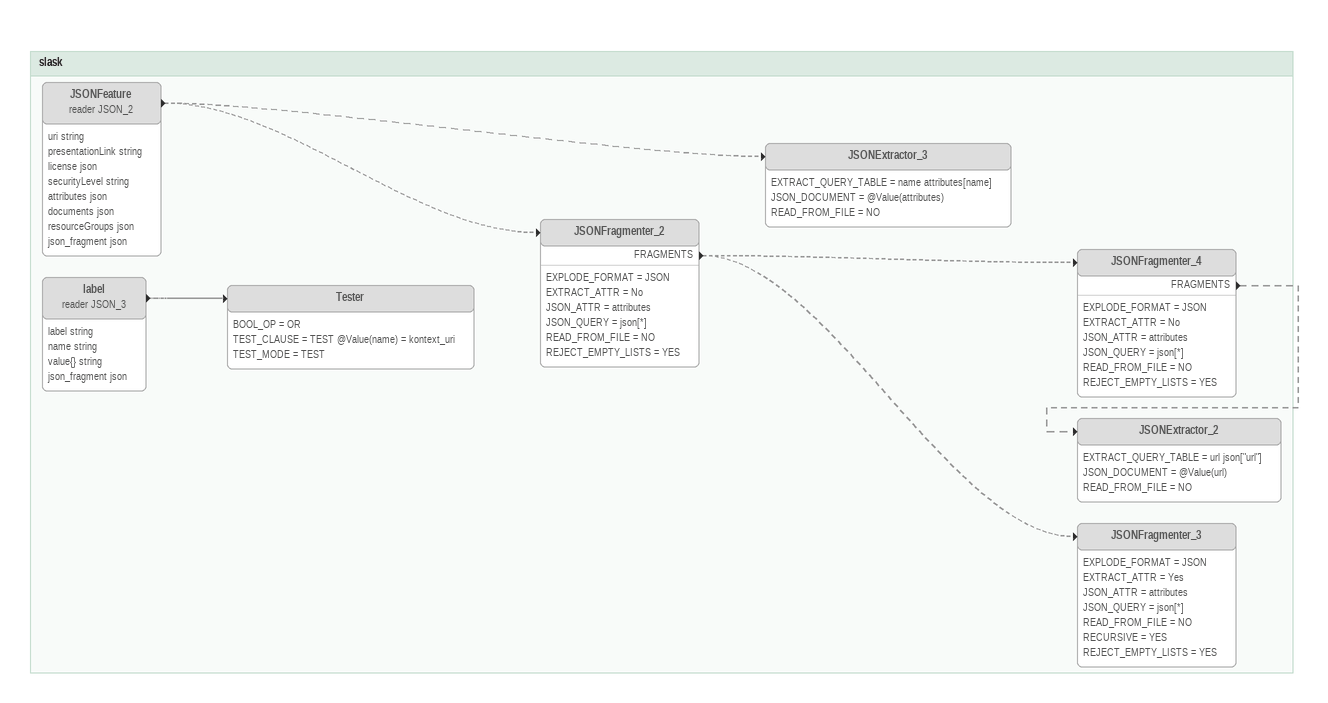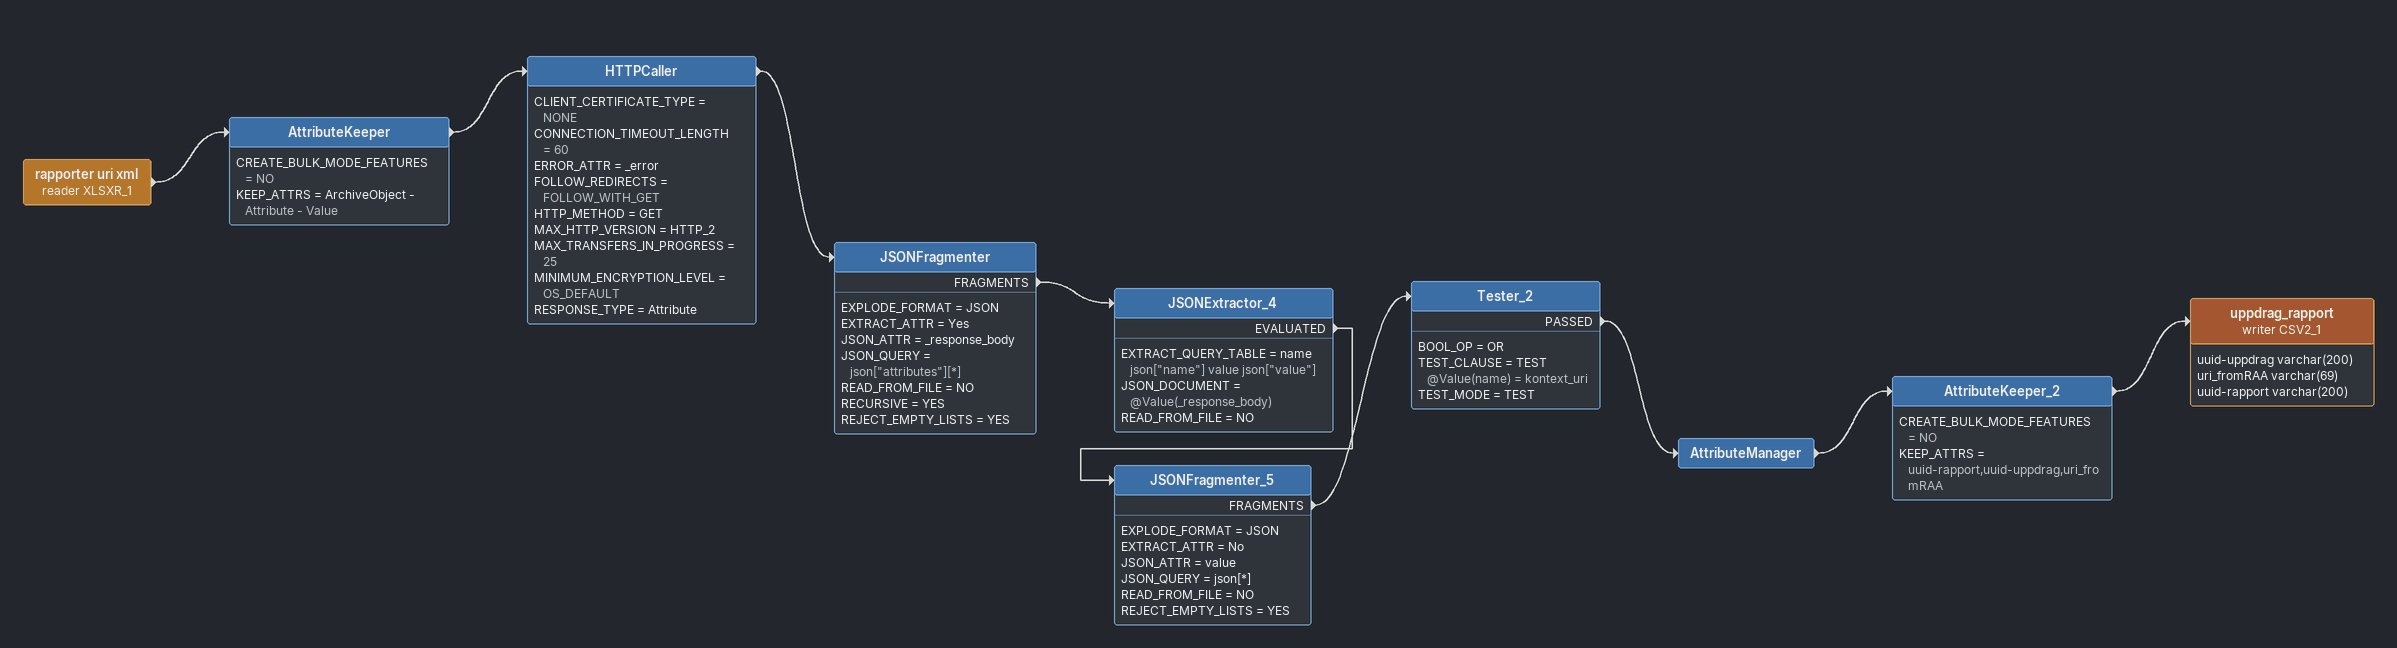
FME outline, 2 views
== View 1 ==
Bookmark: slask
JSONFeature (reader JSON_2) [off]
    attributes: uri string, presentationLink string, license json, securityLevel string, attributes json, documents json, resourceGroups json, json_fragment json
    -> JSONExtractor_3 [off]
    -> JSONFragmenter_2 [off]
JSONExtractor_3 [off]
    EXTRACT_QUERY_TABLE = name attributes[name]
    JSON_DOCUMENT = @Value(attributes)
    READ_FROM_FILE = NO
JSONFragmenter_2 [off]
    EXPLODE_FORMAT = JSON
    EXTRACT_ATTR = No
    JSON_ATTR = attributes
    JSON_QUERY = json[*]
    READ_FROM_FILE = NO
    REJECT_EMPTY_LISTS = YES
    FRAGMENTS -> JSONFragmenter_3 [off]
    FRAGMENTS -> JSONFragmenter_4 [off]
JSONFragmenter_4 [off]
    EXPLODE_FORMAT = JSON
    EXTRACT_ATTR = No
    JSON_ATTR = attributes
    JSON_QUERY = json[*]
    READ_FROM_FILE = NO
    REJECT_EMPTY_LISTS = YES
    FRAGMENTS -> JSONExtractor_2 [off]
JSONExtractor_2 [off]
    EXTRACT_QUERY_TABLE = url json["url"]
    JSON_DOCUMENT = @Value(url)
    READ_FROM_FILE = NO
JSONFragmenter_3 [off]
    EXPLODE_FORMAT = JSON
    EXTRACT_ATTR = Yes
    JSON_ATTR = attributes
    JSON_QUERY = json[*]
    READ_FROM_FILE = NO
    RECURSIVE = YES
    REJECT_EMPTY_LISTS = YES
label (reader JSON_3) [off]
    attributes: label string, name string, value{} string, json_fragment json
    -> Tester [off]
Tester [off]
    BOOL_OP = OR
    TEST_CLAUSE = TEST @Value(name) = kontext_uri
    TEST_MODE = TEST

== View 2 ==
rapporter uri xml (reader XLSXR_1)
    -> AttributeKeeper
AttributeKeeper
    CREATE_BULK_MODE_FEATURES = NO
    KEEP_ATTRS = ArchiveObject - Attribute - Value
    -> HTTPCaller
HTTPCaller
    CLIENT_CERTIFICATE_TYPE = NONE
    CONNECTION_TIMEOUT_LENGTH = 60
    ERROR_ATTR = _error
    FOLLOW_REDIRECTS = FOLLOW_WITH_GET
    HTTP_METHOD = GET
    MAX_HTTP_VERSION = HTTP_2
    MAX_TRANSFERS_IN_PROGRESS = 25
    MINIMUM_ENCRYPTION_LEVEL = OS_DEFAULT
    RESPONSE_TYPE = Attribute
    -> JSONFragmenter
JSONFragmenter
    EXPLODE_FORMAT = JSON
    EXTRACT_ATTR = Yes
    JSON_ATTR = _response_body
    JSON_QUERY = json["attributes"][*]
    READ_FROM_FILE = NO
    RECURSIVE = YES
    REJECT_EMPTY_LISTS = YES
    FRAGMENTS -> JSONExtractor_4
JSONExtractor_4
    EXTRACT_QUERY_TABLE = name json["name"] value json["value"]
    JSON_DOCUMENT = @Value(_response_body)
    READ_FROM_FILE = NO
    EVALUATED -> JSONFragmenter_5
JSONFragmenter_5
    EXPLODE_FORMAT = JSON
    EXTRACT_ATTR = No
    JSON_ATTR = value
    JSON_QUERY = json[*]
    READ_FROM_FILE = NO
    REJECT_EMPTY_LISTS = YES
    FRAGMENTS -> Tester_2
Tester_2
    BOOL_OP = OR
    TEST_CLAUSE = TEST @Value(name) = kontext_uri
    TEST_MODE = TEST
    PASSED -> AttributeManager
AttributeManager
    -> AttributeKeeper_2
AttributeKeeper_2
    CREATE_BULK_MODE_FEATURES = NO
    KEEP_ATTRS = uuid-rapport,uuid-uppdrag,uri_fromRAA
    -> uppdrag_rapport (writer CSV2_1)
uppdrag_rapport (writer CSV2_1)
    attributes: uuid-uppdrag varchar(200), uri_fromRAA varchar(69), uuid-rapport varchar(200)
